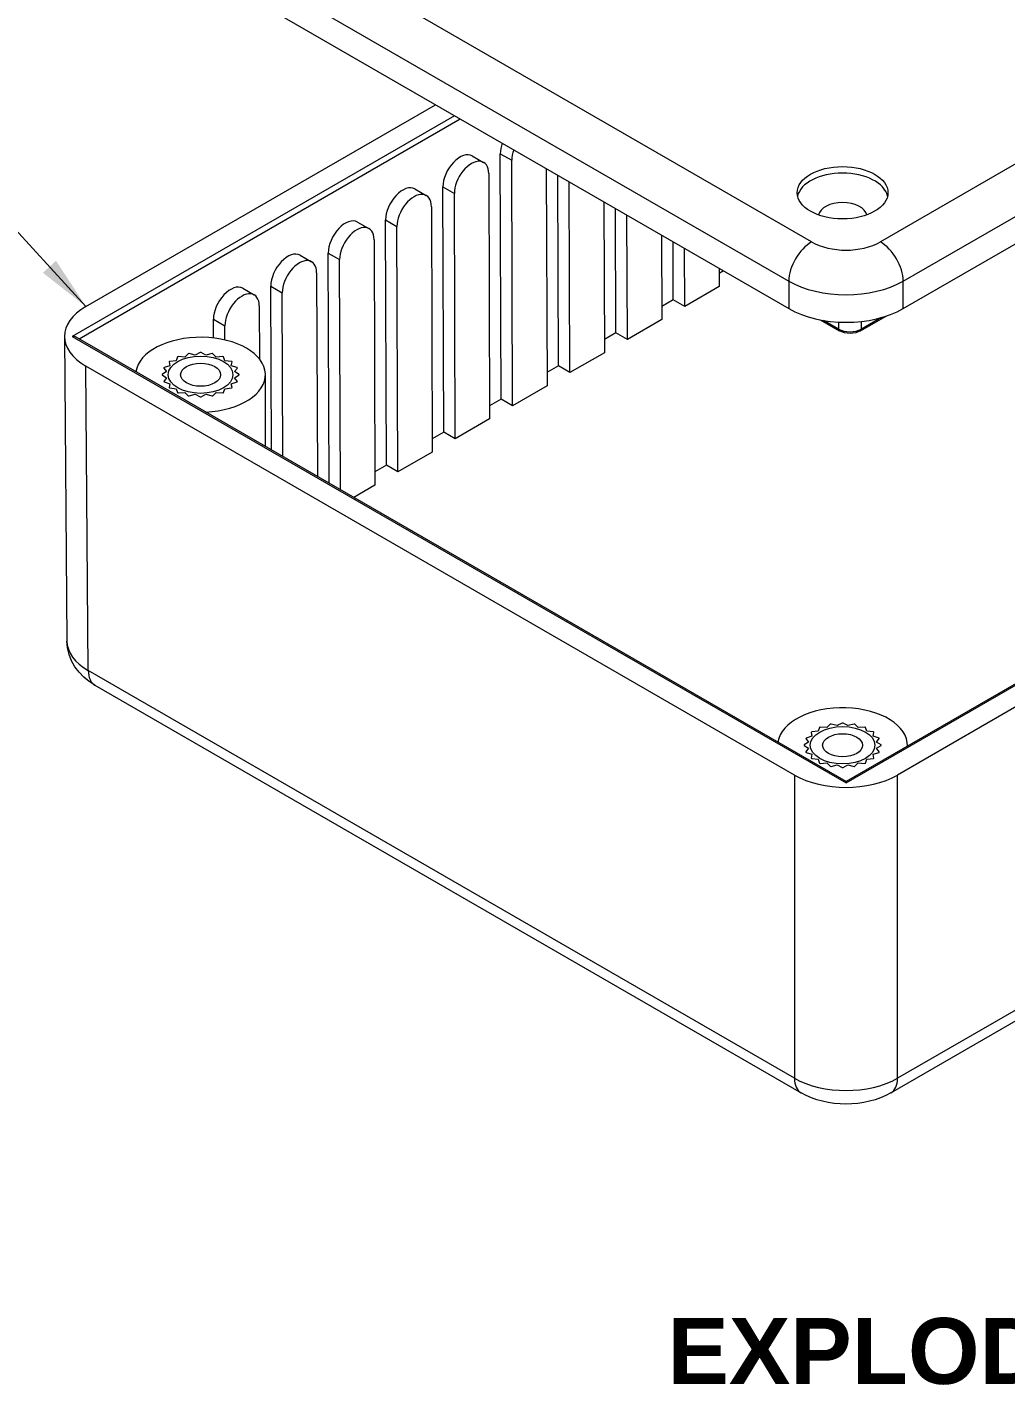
# Model space of a CAD drawing. Header units: millimetres. Extents: x 17 to 728, y 8 to 567.
# Drawn here: x 489.1 to 549.5, y 338.4 to 422.2 of the extents above; entities that cross this region are included whole.
import ezdxf

# ---------------------------------------------------------------- set-up
doc = ezdxf.new("R2010")
doc.units = ezdxf.units.MM
doc.header["$LTSCALE"] = 1.333333
for name, color, linetype, lineweight in [('Symbol (ANSI)', 7, 'Continuous', 9), ('Visible (ANSI)', 7, 'Continuous', 18), ('Visible Narrow (ANSI)', 7, 'Continuous', 9)]:
    doc.layers.add(name, color=color, linetype=linetype, lineweight=lineweight)
doc.styles.add('Label Text (ANSI)', font='ARIALBD.TTF')
doc.styles.add('Note Text (ANSI)', font='ARIAL.TTF')
doc.dimstyles.new('Default - mm (ANSI)$7', dxfattribs={"dimscale": 1.333333, "dimtxt": 2.54, "dimasz": 2.5, "dimexe": 3.175, "dimexo": 1.6002, "dimgap": 0.8, "dimtad": 0, "dimtih": 1, "dimtoh": 1, "dimrnd": 1e-08, "dimzin": 4, "dimdsep": 46, "dimtxsty": 'Note Text (ANSI)', "dimcen": 0.09, "dimdle": 10, "dimclrd": 256, "dimclre": 256, "dimclrt": 256, "dimadec": 1, "dimazin": 0, "dimtfac": 1.2, "dimtofl": 0, "dimtmove": 0, "dimatfit": 3, "dimfxl": 0, "dimtolj": 1, "dimtzin": 0, "dimlwd": -1, "dimlwe": -1, "dimarcsym": 0})

msp = doc.modelspace()

# ---------------------------------------------------------------- linework, layer by layer
at = {"layer": 'Visible (ANSI)'}
for p, q in [((543.158, 404.826), (653.256, 468.391)), ((654.206, 441.795), (539.623, 375.641)), ((653.609, 440.017), (542.805, 376.045)), ((493.095, 429.648), (536.088, 404.826)), ((542.391, 356.432), (653.053, 420.323)), ((492.742, 404.949), (514.309, 417.401)), ((516.564, 414.25), (517.271, 413.846)), ((518.353, 399.241), (518.296, 414.379)), ((519.06, 398.832), (519.003, 413.974)), ((517.586, 413.156), (517.643, 398.014)), ((521.131, 413.462), (521.182, 400.057)), ((521.891, 401.283), (521.847, 413.048)), ((513.025, 412.208), (513.733, 411.803)), ((514.815, 397.198), (514.758, 412.336)), ((522.598, 400.875), (522.554, 412.64)), ((515.522, 396.79), (515.465, 411.931)), ((524.685, 411.41), (524.72, 402.1)), ((514.048, 411.113), (514.105, 395.972)), ((525.429, 403.326), (525.4, 410.997)), ((526.137, 402.918), (526.108, 410.589)), ((509.487, 410.165), (510.194, 409.76)), ((511.277, 395.155), (511.22, 410.293)), ((511.984, 394.747), (511.927, 409.889)), ((510.51, 409.071), (510.567, 393.929)), ((528.238, 409.358), (528.258, 404.143)), ((528.968, 405.369), (528.954, 408.945)), ((505.949, 408.122), (506.656, 407.717)), ((507.735, 394.051), (507.682, 408.251)), ((529.675, 404.961), (529.661, 408.537)), ((508.442, 393.643), (508.389, 407.846)), ((531.792, 407.307), (531.796, 406.185)), ((532.058, 407.153), (531.793, 407)), ((506.972, 407.028), (507.019, 394.465)), ((502.411, 406.079), (503.118, 405.675)), ((504.182, 396.103), (504.143, 406.208)), ((504.889, 395.695), (504.851, 405.803)), ((531.796, 406.185), (529.675, 404.961)), ((503.434, 404.985), (503.446, 401.711)), ((528.968, 405.369), (528.255, 404.957)), ((529.675, 404.961), (528.968, 405.369)), ((500.61, 403.007), (500.605, 404.165)), ((528.258, 404.143), (526.137, 402.918)), ((538.041, 404.129), (539.216, 403.451)), ((540.526, 403.451), (542.101, 404.36)), ((491.424, 403.1), (491.566, 384.311)), ((539.623, 375.641), (492.145, 403.052)), ((501.316, 402.884), (501.312, 403.76)), ((525.429, 403.326), (524.717, 402.915)), ((526.137, 402.918), (525.429, 403.326)), ((497.923, 401.3), (497.563, 401.183)), ((497.875, 401.537), (497.923, 401.3)), ((498.314, 401.61), (497.909, 401.563)), ((498.395, 401.844), (498.314, 401.61)), ((498.85, 401.835), (498.44, 401.863)), ((499.052, 402.043), (498.85, 401.835)), ((499.481, 401.953), (499.106, 402.053)), ((499.785, 402.115), (499.481, 401.953)), ((500.145, 401.953), (499.842, 402.115)), ((500.52, 402.053), (500.145, 401.953)), ((500.776, 401.835), (500.574, 402.043)), ((501.186, 401.863), (500.776, 401.835)), ((501.313, 401.61), (501.232, 401.844)), ((501.718, 401.563), (501.313, 401.61)), ((501.703, 401.3), (501.751, 401.537)), ((502.063, 401.183), (501.703, 401.3)), ((521.891, 401.283), (521.178, 400.872)), ((522.598, 400.875), (521.891, 401.283)), ((524.72, 402.1), (522.598, 400.875)), ((536.441, 376.045), (492.742, 401.275)), ((497.718, 400.936), (497.439, 400.76)), ((497.439, 400.728), (497.718, 400.552)), ((497.546, 401.152), (497.718, 400.936)), ((497.718, 400.552), (497.546, 400.336)), ((501.908, 400.936), (502.08, 401.152)), ((502.188, 400.76), (501.908, 400.936)), ((501.908, 400.552), (502.188, 400.728)), ((502.08, 400.336), (501.908, 400.552)), ((503.813, 396.315), (503.813, 400.744)), ((497.563, 400.305), (497.923, 400.188)), ((497.923, 400.188), (497.875, 399.951)), ((497.909, 399.925), (498.314, 399.878)), ((498.314, 399.878), (498.395, 399.644)), ((498.44, 399.625), (498.85, 399.653)), ((498.85, 399.653), (499.052, 399.445)), ((500.574, 399.445), (500.776, 399.653)), ((500.776, 399.653), (501.186, 399.625)), ((501.232, 399.644), (501.313, 399.878)), ((501.313, 399.878), (501.718, 399.925)), ((501.703, 400.188), (502.063, 400.305)), ((501.751, 399.951), (501.703, 400.188)), ((521.182, 400.057), (519.06, 398.832)), ((499.106, 399.435), (499.481, 399.535)), ((499.481, 399.535), (499.785, 399.373)), ((499.842, 399.373), (500.145, 399.535)), ((500.145, 399.535), (500.52, 399.435)), ((518.353, 399.241), (517.64, 398.829)), ((519.06, 398.832), (518.353, 399.241)), ((517.643, 398.014), (515.522, 396.79)), ((514.815, 397.198), (514.102, 396.786)), ((515.522, 396.79), (514.815, 397.198)), ((514.105, 395.972), (511.984, 394.747)), ((511.277, 395.155), (510.564, 394.744)), ((511.984, 394.747), (511.277, 395.155)), ((510.567, 393.929), (509.257, 393.173)), ((493.298, 381.58), (536.856, 356.432)), ((537.473, 378.675), (537.521, 378.438)), ((537.912, 378.748), (537.507, 378.701)), ((537.992, 378.982), (537.912, 378.748)), ((538.448, 378.973), (538.038, 379.001)), ((538.65, 379.181), (538.448, 378.973)), ((539.079, 379.092), (538.704, 379.191)), ((539.383, 379.253), (539.079, 379.092)), ((539.743, 379.092), (539.44, 379.253)), ((540.118, 379.191), (539.743, 379.092)), ((540.374, 378.973), (540.172, 379.181)), ((540.784, 379.001), (540.374, 378.973)), ((540.911, 378.748), (540.83, 378.982)), ((541.316, 378.701), (540.911, 378.748)), ((541.301, 378.438), (541.349, 378.675)), ((537.316, 378.074), (537.036, 377.898)), ((537.036, 377.866), (537.316, 377.691)), ((537.144, 378.29), (537.316, 378.074)), ((537.521, 378.438), (537.161, 378.321)), ((541.661, 378.321), (541.301, 378.438)), ((541.506, 378.074), (541.678, 378.29)), ((541.786, 377.898), (541.506, 378.074)), ((541.506, 377.691), (541.786, 377.866)), ((543.411, 377.882), (543.411, 377.827)), ((537.316, 377.691), (537.144, 377.474)), ((537.161, 377.443), (537.521, 377.326)), ((537.521, 377.326), (537.473, 377.089)), ((537.507, 377.063), (537.912, 377.016)), ((537.912, 377.016), (537.992, 376.782)), ((540.83, 376.782), (540.911, 377.016)), ((540.911, 377.016), (541.316, 377.063)), ((541.301, 377.326), (541.661, 377.443)), ((541.349, 377.089), (541.301, 377.326)), ((541.678, 377.474), (541.506, 377.691)), ((538.038, 376.763), (538.448, 376.791)), ((538.448, 376.791), (538.65, 376.583)), ((538.704, 376.573), (539.079, 376.673)), ((539.079, 376.673), (539.383, 376.511)), ((539.44, 376.511), (539.743, 376.673)), ((539.743, 376.673), (540.118, 376.573)), ((540.172, 376.583), (540.374, 376.791)), ((540.374, 376.791), (540.784, 376.763)), ((539.623, 375.641), (539.623, 375.556))]:
    msp.add_line(p, q, dxfattribs=at)
at = {"layer": 'Visible (ANSI)', "flags": 128}
for points in [[(540.526, 403.451), (540.38, 403.382), (540.219, 403.331), (540.048, 403.301), (539.871, 403.291), (539.693, 403.301), (539.522, 403.331), (539.361, 403.382), (539.216, 403.451)], [(493.298, 381.58), (492.94, 381.812), (492.61, 382.079), (492.315, 382.381), (492.062, 382.716), (491.853, 383.085), (491.697, 383.478), (491.601, 383.889), (491.566, 384.311)], [(542.391, 356.432), (542.084, 356.27), (541.761, 356.13), (541.425, 356.011), (541.079, 355.914), (540.724, 355.839), (540.36, 355.785), (539.992, 355.752), (539.622, 355.741), (539.253, 355.752), (538.885, 355.785), (538.522, 355.839), (538.166, 355.915), (537.821, 356.011), (537.485, 356.13), (537.163, 356.27), (536.856, 356.432)]]:
    msp.add_lwpolyline(points, dxfattribs=at)
at = {"layer": 'Visible (ANSI)'}
for centre, major_axis, ratio, start_param, end_param in [((519.357, 414.991), (0.745, 1.302), 0.579864, 1.864499, 2.354003), ((515.819, 412.948), (0.745, 1.302), 0.579864, 0, 2.354003), ((516.526, 412.544), (0.745, 1.302), 0.579864, 5.495596, 8.637189), ((520.064, 414.587), (0.745, 1.302), 0.579864, 1.86665, 2.354003), ((539.411, 411.563), (2.8, 0), 0.57735, 0.126607, 3.014986), ((512.28, 410.906), (0.745, 1.302), 0.579864, 0, 2.354003), ((512.987, 410.501), (0.745, 1.302), 0.579864, 5.495596, 8.637189), ((539.411, 410.501), (1.5, 0), 0.57735, 0.116807, 3.024786), ((508.742, 408.863), (0.745, 1.302), 0.579864, 0, 2.354003), ((509.449, 408.458), (0.745, 1.302), 0.579864, 5.495596, 8.637189), ((505.204, 406.82), (0.745, 1.302), 0.579864, 0, 2.354003), ((505.911, 406.416), (0.745, 1.302), 0.579864, 5.495596, 8.637189), ((501.666, 404.777), (0.745, 1.302), 0.579864, 0, 2.354003), ((502.373, 404.373), (0.745, 1.302), 0.579864, 5.495596, 8.637189), ((495.924, 403.112), (-4.5, 0), 0.577339, 5.497797, 7.068574), ((539.623, 406.868), (5, 0), 0.577526, 3.927143, 5.497635), ((491.895, 402.908), (-0.354, 0), 0.57735, 3.926991, 4.712389), ((499.813, 400.744), (4, 0), 0.57735, 4.791735, 9.345432), ((499.813, 400.744), (2.375, 0), 0.57735, 2.501356, 2.525193), ((499.813, 400.744), (2.375, 0), 0.57735, 2.187196, 2.211033), ((499.813, 400.744), (2.375, 0), 0.57735, 1.873037, 1.896874), ((499.813, 400.744), (2.375, 0), 0.57735, 1.558878, 1.582715), ((499.813, 400.744), (2.375, 0), 0.57735, 1.244718, 1.268556), ((499.813, 400.744), (2.375, 0), 0.57735, 0.930559, 0.954396), ((499.813, 400.744), (2.375, 0), 0.57735, 0.6164, 0.640237), ((499.813, 400.744), (-2.375, 0), 0.57735, 6.271267, 6.295104), ((499.813, 400.744), (-2.375, 0), 0.57735, 5.957107, 5.980945), ((499.813, 400.744), (2.375, 0), 0.57735, 0.302241, 0.326078), ((499.813, 400.744), (2.375, 0), 0.57735, 6.271267, 6.295104), ((499.813, 400.744), (-2.375, 0), 0.57735, 0.302241, 0.326078), ((499.813, 400.744), (-2.375, 0), 0.57735, 0.6164, 0.640237), ((499.813, 400.744), (-2.375, 0), 0.57735, 0.930559, 0.954396), ((499.813, 400.744), (-2.375, 0), 0.57735, 2.187196, 2.211033), ((499.813, 400.744), (-2.375, 0), 0.57735, 2.501356, 2.525193), ((499.813, 400.744), (2.375, 0), 0.57735, 5.957107, 5.980945), ((499.813, 400.744), (-2.375, 0), 0.57735, 1.244718, 1.268556), ((499.813, 400.744), (-2.375, 0), 0.57735, 1.558878, 1.582715), ((499.813, 400.744), (-2.375, 0), 0.57735, 1.873037, 1.896874), ((539.411, 377.882), (-4, 0), 0.57735, 3.117646, 6.20384), ((539.411, 377.882), (2.375, 0), 0.57735, 2.501356, 2.525193), ((539.411, 377.882), (2.375, 0), 0.57735, 2.187196, 2.211033), ((539.411, 377.882), (2.375, 0), 0.57735, 1.873037, 1.896874), ((539.411, 377.882), (2.375, 0), 0.57735, 1.558878, 1.582715), ((539.411, 377.882), (2.375, 0), 0.57735, 1.244718, 1.268556), ((539.411, 377.882), (2.375, 0), 0.57735, 0.930559, 0.954396), ((539.411, 377.882), (2.375, 0), 0.57735, 0.6164, 0.640237), ((539.411, 377.882), (-2.375, 0), 0.57735, 6.271267, 6.295104), ((539.411, 377.882), (-2.375, 0), 0.57735, 5.957107, 5.980945), ((539.411, 377.882), (2.375, 0), 0.57735, 0.302241, 0.326078), ((539.411, 377.882), (2.375, 0), 0.57735, 6.271267, 6.295104), ((539.411, 377.882), (-2.375, 0), 0.57735, 0.302241, 0.326078), ((539.411, 377.882), (-2.375, 0), 0.57735, 0.6164, 0.640237), ((539.411, 377.882), (-2.375, 0), 0.57735, 2.501356, 2.525193), ((539.411, 377.882), (2.375, 0), 0.57735, 5.957107, 5.980945), ((539.411, 377.882), (-2.375, 0), 0.57735, 0.930559, 0.954396), ((539.411, 377.882), (-2.375, 0), 0.57735, 1.244718, 1.268556), ((539.411, 377.882), (-2.375, 0), 0.57735, 1.558878, 1.582715), ((539.411, 377.882), (-2.375, 0), 0.57735, 1.873037, 1.896874), ((539.411, 377.882), (-2.375, 0), 0.57735, 2.187196, 2.211033), ((539.623, 377.882), (-4.5, 0), 0.577361, 0.785408, 2.356185)]:
    msp.add_ellipse(centre, major_axis=major_axis, ratio=ratio, start_param=start_param, end_param=end_param, dxfattribs=at)
for centre, major_axis in [((539.411, 411.971), (2.8, 0)), ((499.813, 400.744), (1.994, 0)), ((499.813, 400.744), (-1.232, 0)), ((539.411, 377.882), (1.994, 0)), ((539.411, 377.882), (-1.232, 0))]:
    msp.add_ellipse(centre, major_axis=major_axis, ratio=0.57735, dxfattribs=at)
at = {"layer": 'Visible Narrow (ANSI)'}
for p, q in [((651.792, 472.473), (541.744, 408.938)), ((543.158, 406.517), (653.206, 470.053)), ((539.623, 375.556), (654.456, 441.855)), ((537.502, 408.938), (494.559, 433.731)), ((493.145, 431.31), (536.088, 406.517)), ((653.467, 421.231), (542.805, 357.34)), ((515.476, 416.726), (491.895, 403.112)), ((492.321, 402.95), (515.829, 416.523)), ((518.296, 414.379), (519.003, 413.974)), ((514.758, 412.336), (515.465, 411.931)), ((511.22, 410.293), (511.927, 409.889)), ((507.682, 408.251), (508.389, 407.846)), ((536.088, 406.517), (536.088, 404.826)), ((543.158, 404.826), (543.158, 406.517)), ((504.143, 406.208), (504.851, 405.803)), ((500.605, 404.165), (501.312, 403.76)), ((539.164, 403.562), (538.244, 404.093)), ((539.164, 403.993), (539.164, 403.562)), ((541.804, 404.27), (540.578, 403.562)), ((540.578, 403.562), (540.578, 404.034)), ((491.895, 403.112), (539.623, 375.556)), ((492.884, 382.488), (492.742, 401.275)), ((536.441, 357.34), (492.884, 382.488)), ((536.441, 376.045), (536.441, 357.34)), ((542.805, 357.34), (542.805, 376.045))]:
    msp.add_line(p, q, dxfattribs=at)
for centre, major_axis, ratio, start_param, end_param in [((537.502, 407.305), (-1, -1.732), 0.57735, 3.926991, 5.480334), ((539.623, 410.163), (-3, 0), 0.577526, 0.78555, 2.356042), ((541.744, 407.305), (1, -1.732), 0.57735, 0.802851, 2.356194), ((539.623, 408.53), (5, 0), 0.569326, 3.927143, 5.497635), ((539.341, 403.667), (-0.125, -0.217), 0.57735, 5.51524, 6.283185), ((539.871, 403.974), (-1, 0), 0.582476, 0.78555, 2.356042), ((540.401, 403.667), (0.125, -0.217), 0.57735, 0, 0.767945), ((496.066, 384.332), (-4.5, -0.015), 0.577345, 0.002424, 0.783449), ((494.298, 383.312), (-1, -1.732), 0.57735, 5.50215, 6.283185), ((537.856, 358.164), (-1, -1.732), 0.57735, 5.50215, 6.283185), ((539.623, 359.185), (-4.5, 0), 0.579591, 0.785408, 2.356185), ((541.391, 358.164), (1, -1.732), 0.57735, 0, 0.781035)]:
    msp.add_ellipse(centre, major_axis=major_axis, ratio=ratio, start_param=start_param, end_param=end_param, dxfattribs=at)

# ---------------------------------------------------------------- texts
at = {"layer": 'Symbol (ANSI)', "insert": (528.61, 338.416), "char_height": 4.06667, "attachment_point": 7, "style": 'Label Text (ANSI)'}
msp.add_mtext('EXPLODED VIEW OF ASSEMBLY', dxfattribs=at)

# ---------------------------------------------------------------- leaders
at = {"layer": 'Symbol (ANSI)', "annotation_type": 0, "has_hookline": 1, "hookline_direction": 1, "text_width": 78.08}
msp.add_leader([(492.742, 404.949), (481.565, 417.133), (478.232, 417.133)], dimstyle='Default - mm (ANSI)$7', override={"dimtad": 0}, dxfattribs=at)

doc.saveas('drawing.dxf')
